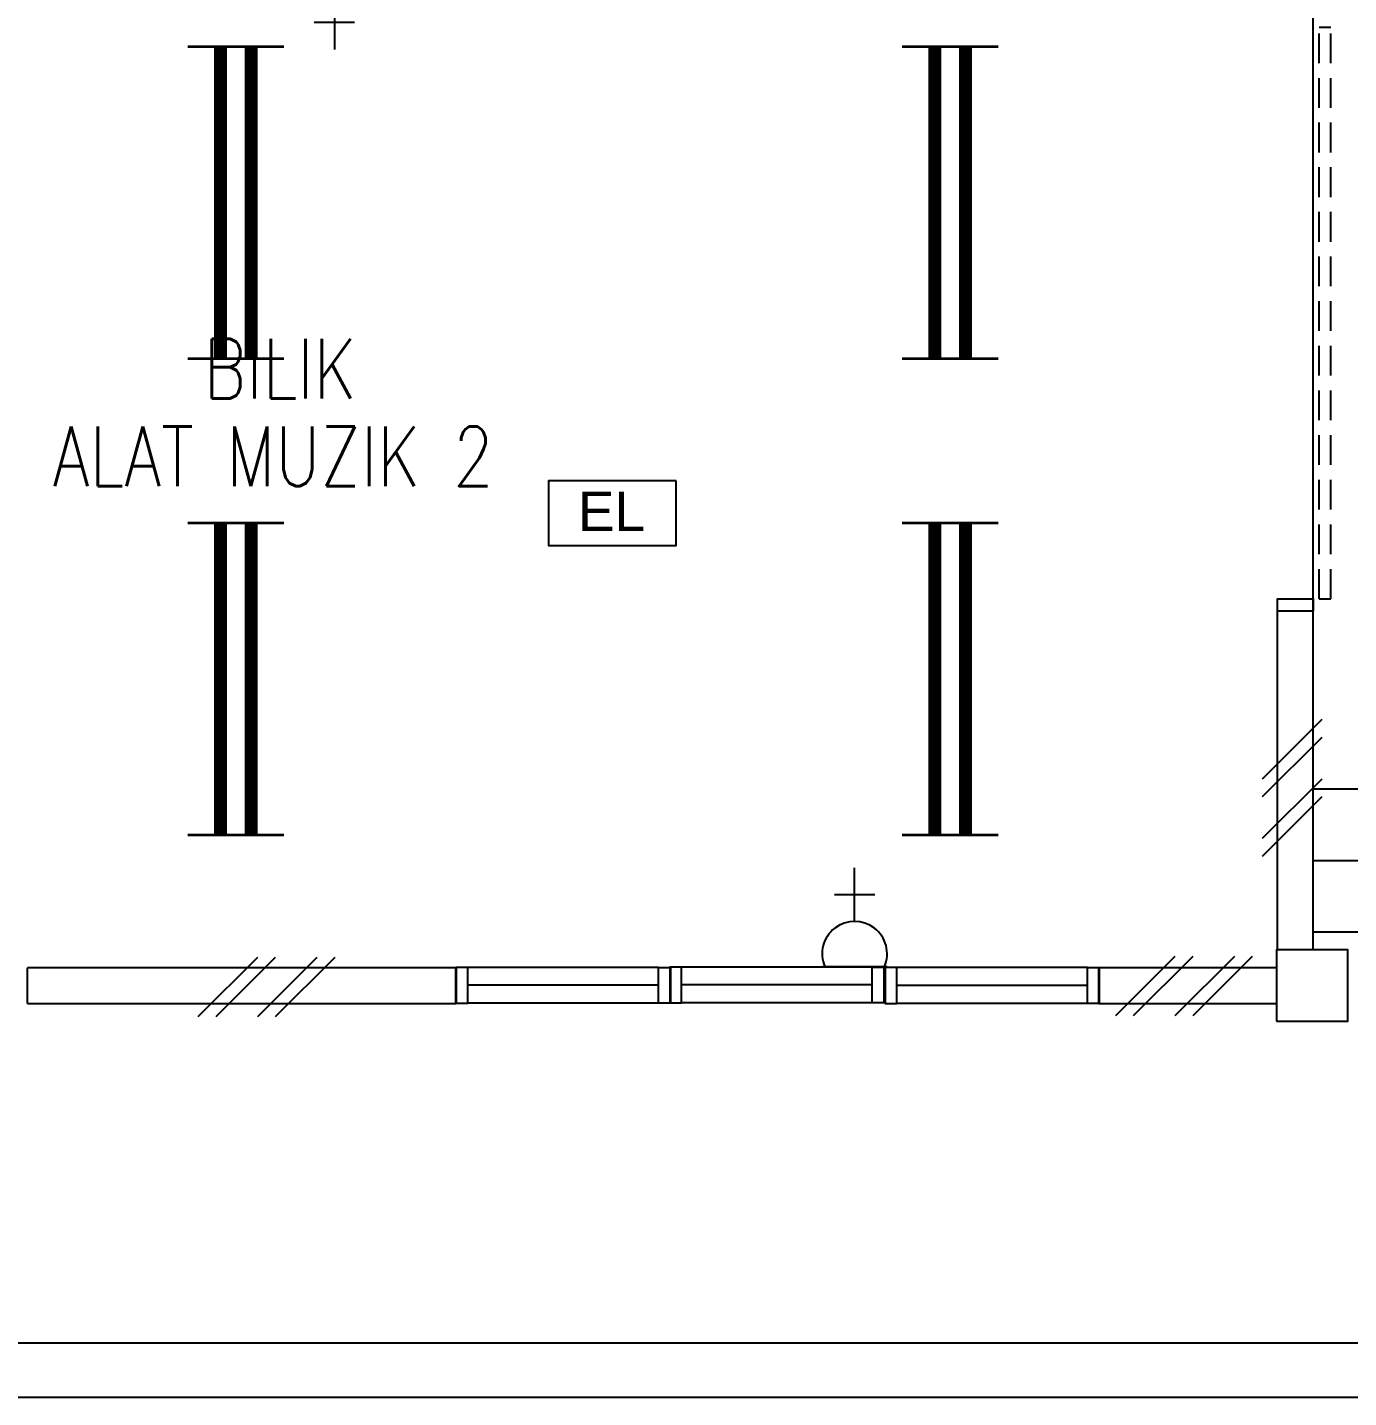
# Model space of a CAD drawing. Header units: inches. Extents: x -106706990 to 300603, y -86718466 to 1728185.
# Drawn here: x 55439 to 60988, y 15399 to 21154 of the extents above; entities that cross this region are included whole.
import ezdxf
from ezdxf.enums import TextEntityAlignment as Align

# ---------------------------------------------------------------- set-up
doc = ezdxf.new("R2010")
doc.units = ezdxf.units.IN
doc.header["$MEASUREMENT"] = 0
doc.linetypes.add('HIDDEN', pattern=[0.375, 0.25, -0.125])
for name, color, linetype in [('A-COLUMN', 3, 'Continuous'), ('A-DRAIN', 9, 'Continuous'), ('A-DROP', 8, 'Continuous'), ('A-HIDDEN', 8, 'HIDDEN'), ('A-ROOMSYM', 3, 'Continuous'), ('A-STAIR', 2, 'Continuous'), ('A-WALL', 1, 'Continuous'), ('A-WIN', 9, 'Continuous'), ('A-WLH', 7, 'Continuous'), ('AHT_DOOR', 2, 'Continuous'), ('EL LIGHT', 6, 'Continuous'), ('ELECT', 6, 'Continuous'), ('LAMP', 5, 'Continuous')]:
    doc.layers.add(name, color=color, linetype=linetype)
doc.styles.add('arial', font='arial.ttf')
doc.styles.add('style1', font='romans.shx', dxfattribs={"height": 750})

# ---------------------------------------------------------------- blocks, each defined once
blk = doc.blocks.new('A$C49831240')
at = {"layer": 'A-WLH', "color": 8}
for p, q in [((250, 575), (0, 325)), ((250, 500), (0, 250)), ((250, 325), (0, 75)), ((250, 250), (0, 0))]:
    blk.add_line(p, q, dxfattribs=at)
blk = doc.blocks.new('A$C04C40081')
at = {"layer": 'A-WIN', "color": 8}
for p, q in [((850, 150), (50, 150)), ((850, 75), (50, 75)), ((850, 0), (50, 0))]:
    blk.add_line(p, q, dxfattribs=at)
at = {"layer": 'A-WIN', "color": 8, "linetype": 'Continuous'}
for points in [[(50, 150), (0, 150), (0, 0), (50, 0)], [(850, 150), (900, 150), (900, 0), (850, 0)]]:
    blk.add_lwpolyline(points, close=True, dxfattribs=at)
blk = doc.blocks.new('YBC 236')
at = {"layer": 'LAMP'}
for points, const_width in [([(-134681.8, 193808.3), (-134681.8, 193533.1)], 10.9), ([(-133371.4, 193808.3), (-133371.4, 193533.1)], 10.9), ([(-134681.8, 193670.7), (-133371.4, 193670.7)], 54.6), ([(-134681.8, 193679.4), (-134681.8, 193404.2)], 10.9), ([(-133371.4, 193679.4), (-133371.4, 193404.2)], 10.9), ([(-134681.8, 193541.8), (-133371.4, 193541.8)], 54.6)]:
    blk.add_lwpolyline(points, dxfattribs=dict(at, const_width=const_width))
blk = doc.blocks.new('*U216')
at = {"layer": 'LAMP', "rotation": 90}
blk.add_blockref('YBC 236', (193606.2, 134026.6, -5.5), dxfattribs=at)
blk = doc.blocks.new('*U217')
at = {"layer": 'LAMP', "color": 0, "linetype": 'ByBlock', "lineweight": -2, "transparency": 16777216}
for p in [(3000, 2000), (6000, 2000), (3000, 0), (6000, 0)]:
    blk.add_blockref('*U216', p, dxfattribs=at)
blk = doc.blocks.new('EMERGENCY LIGHT')
at = {"layer": 'EL LIGHT', "color": 6}
blk.add_lwpolyline([(49517.9, 4899.8), (48981.4, 4899.8), (48981.4, 4629.5), (49517.9, 4629.5)], close=True, dxfattribs=at)
at = {"layer": 'EL LIGHT', "color": 6, "style": 'arial'}
blk.add_text('EL', height=164.84, dxfattribs=at).set_placement((49104.8, 4689.8))
blk = doc.blocks.new('SOCKET')
at = {"layer": 'ELECT', "color": 6}
for p, q in [((15248.7, 25891.4), (15248.7, 26116.4)), ((15164.3, 26003.9), (15333.1, 26003.9)), ((15112.3, 25701.6), (15385.1, 25701.6))]:
    blk.add_line(p, q, dxfattribs=at)
blk.add_arc((15248.7, 25755), 136.4, 336.97635, 203.02365, dxfattribs=at)

msp = doc.modelspace()

# ---------------------------------------------------------------- linework, layer by layer
at = {"layer": 'A-COLUMN', "color": 8}
msp.add_lwpolyline([(60684.4, 16980), (60984.4, 16980), (60984.4, 17280), (60684.4, 17280)], close=True, dxfattribs=at)
at = {"layer": 'A-DRAIN', "color": 8, "linetype": 'Continuous', "ltscale": 1000}
for p, q in [((44338.8, 15629.4), (63988.8, 15629.4)), ((66088.8, 15399.4), (51763.8, 15399.4))]:
    msp.add_line(p, q, dxfattribs=at)
at = {"layer": 'A-DROP', "color": 8}
msp.add_line((60838.8, 18704.4), (60838.8, 21204.4), dxfattribs=at)
at = {"layer": 'A-HIDDEN', "color": 8, "linetype": 'HIDDEN', "ltscale": 500}
for p, q in [((60863.8, 18754.4), (60863.8, 21154.4)), ((60913.8, 21154.4), (60863.8, 21154.4)), ((60913.8, 18754.4), (60913.8, 21154.4)), ((60863.8, 18754.4), (60913.8, 18754.4))]:
    msp.add_line(p, q, dxfattribs=at)
at = {"layer": 'A-STAIR', "color": 8}
for p, q in [((62938.8, 17954.4), (60838.8, 17954.4)), ((62938.8, 17654.4), (60838.8, 17654.4)), ((62938.8, 17354.4), (60838.8, 17354.4))]:
    msp.add_line(p, q, dxfattribs=at)
at = {"layer": 'A-WALL', "color": 8}
for p, q in [((60688.8, 17279.4), (60688.8, 18704.4)), ((60838.8, 17279.4), (60838.8, 18704.4)), ((57238.8, 17204.4), (55438.8, 17204.4)), ((55438.8, 17054.4), (55438.8, 17204.4)), ((57238.8, 17054.4), (57238.8, 17204.4)), ((60688.8, 17204.4), (59938.8, 17204.4)), ((60688.8, 17204.4), (59938.8, 17204.4)), ((59938.8, 17054.4), (59938.8, 17204.4)), ((55438.8, 17054.4), (57238.8, 17054.4)), ((59938.8, 17054.4), (60688.8, 17054.4)), ((59938.8, 17054.4), (60688.8, 17054.4))]:
    msp.add_line(p, q, dxfattribs=at)
at = {"layer": 'A-WLH', "color": 8}
for p, q in [((56156.2, 16999.9), (56406.2, 17249.9)), ((56231.2, 16999.9), (56481.2, 17249.9)), ((56406.2, 16999.9), (56656.2, 17249.9)), ((56481.2, 16999.9), (56731.2, 17249.9)), ((60009.6, 17003.6), (60259.6, 17253.6)), ((60084.6, 17003.6), (60334.6, 17253.6)), ((60259.6, 17003.6), (60509.6, 17253.6)), ((60334.6, 17003.6), (60584.6, 17253.6))]:
    msp.add_line(p, q, dxfattribs=at)
at = {"layer": 'AHT_DOOR', "color": 8}
msp.add_line((60688.8, 18704.4), (60838.8, 18704.4), dxfattribs=at)
msp.add_lwpolyline([(60688.8, 18704.4), (60688.8, 18754.4), (60838.8, 18754.4), (60838.8, 18704.4)], dxfattribs=at)

# ---------------------------------------------------------------- block references
at = {"layer": 'A-WIN', "color": 8}
for p in [(58136.3, 17057.5), (57239.2, 17056.5), (59040.7, 17055.3)]:
    msp.add_blockref('A$C04C40081', p, dxfattribs=at)
at = {"layer": 'A-WLH', "color": 8}
msp.add_blockref('A$C49831240', (60625, 17672.1), dxfattribs=at)
at = {"layer": 'ELECT', "color": 7, "linetype": 'HIDDEN', "rotation": 180}
msp.add_blockref('SOCKET', (71976.7, 47178.6), dxfattribs=at)
at = {"layer": 'ELECT', "color": 7, "linetype": 'HIDDEN'}
msp.add_blockref('SOCKET', (43664.3, -8491.7), dxfattribs=at)
at = {"layer": 'LAMP', "color": 0}
for name, p in [('*U217', (53314.6, 18417.9, 5.5)), ('EMERGENCY LIGHT', (8646.3, 14349.5))]:
    msp.add_blockref(name, p, dxfattribs=at)

# ---------------------------------------------------------------- texts
at = {"layer": 'A-ROOMSYM', "color": 8, "style": 'style1', "width": 0.8}
for s, p in [('BILIK ', (56568.7, 19596.3)), ('ALAT MUZIK 2', (56471.5, 19227.6))]:
    msp.add_text(s, height=250, dxfattribs=at).set_placement(p, align=Align.CENTER)

doc.saveas('drawing.dxf')
